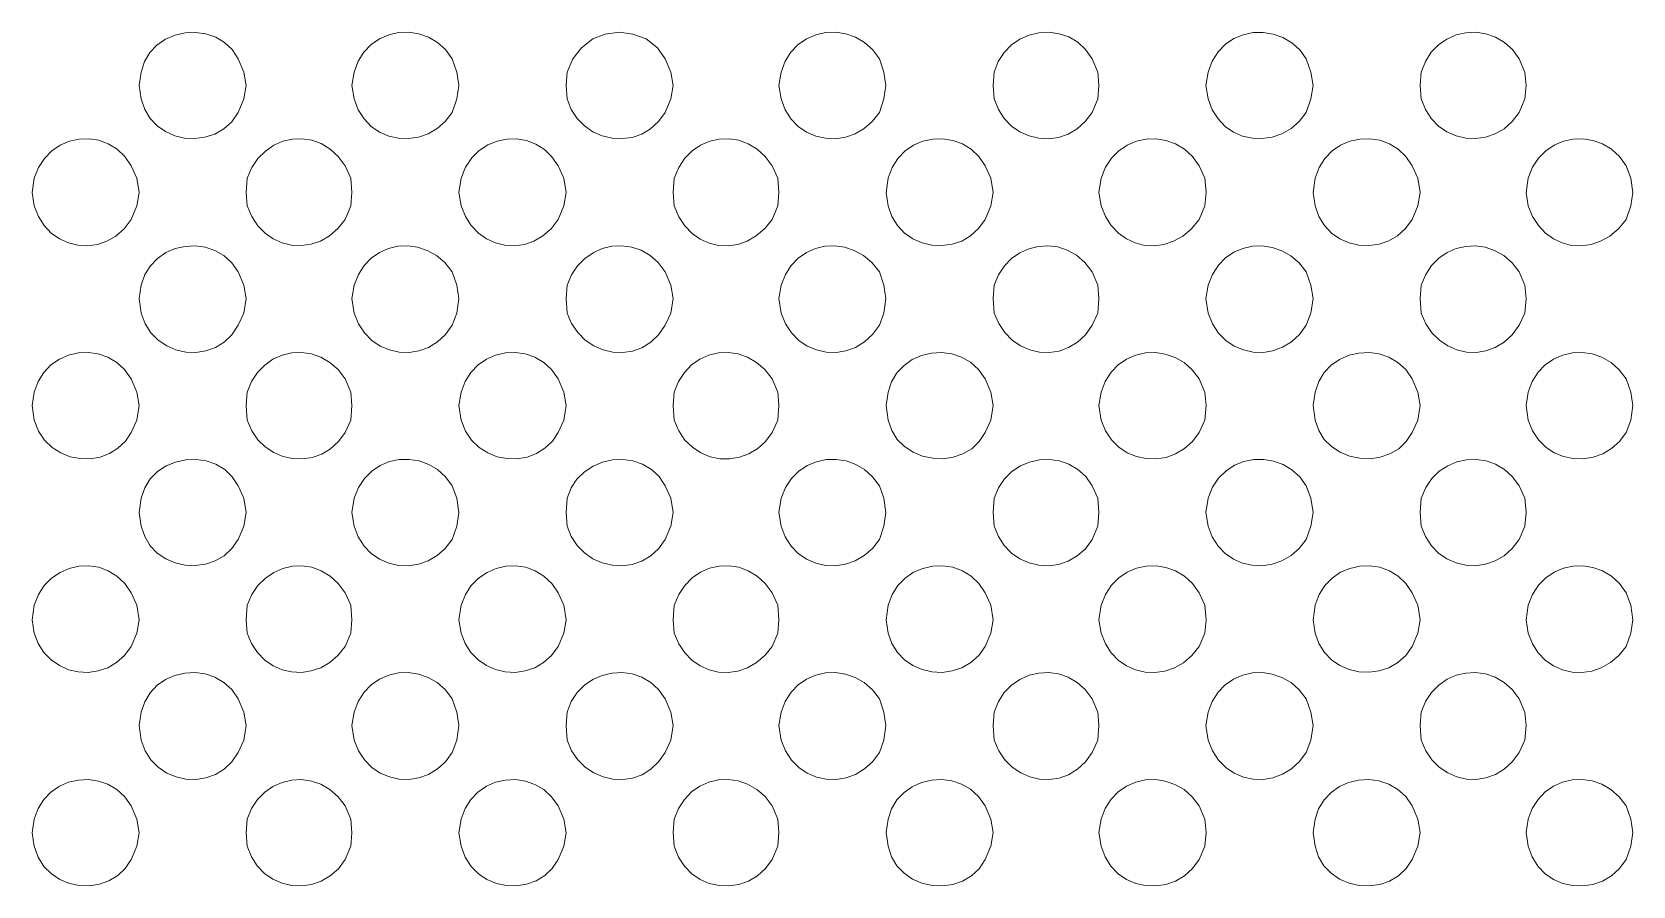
# Model space of a CAD drawing. Extents: x 0 to 242, y -13 to 199.
# Drawn here: x 105.99 to 143.84, y 53.58 to 73.77 of the extents above; entities that cross this region are included whole.
import ezdxf

# ---------------------------------------------------------------- set-up
doc = ezdxf.new("R2010")
doc.units = 0
doc.layers.add('GEOMETRY', color=7, linetype='Continuous')

msp = doc.modelspace()

# ---------------------------------------------------------------- linework, layer by layer
at = {"layer": 'GEOMETRY', "lineweight": 13}
for points in [[(111.047, 72.506), (110.995, 72.822), (110.863, 73.138), (110.721, 73.357), (110.541, 73.528), (110.33, 73.651), (110.099, 73.729), (109.855, 73.762), (109.609, 73.751), (109.369, 73.697), (109.143, 73.602), (108.942, 73.465), (108.773, 73.289), (108.646, 73.074), (108.569, 72.822), (108.517, 72.506), (108.569, 72.189), (108.651, 71.941), (108.779, 71.729), (108.945, 71.553), (109.142, 71.417), (109.362, 71.32), (109.596, 71.265), (109.837, 71.252), (110.077, 71.283), (110.307, 71.359), (110.521, 71.482), (110.709, 71.652), (110.863, 71.872), (110.995, 72.189), (111.047, 72.506)], [(116.083, 72.506), (116.031, 72.822), (115.925, 73.138), (115.766, 73.355), (115.576, 73.525), (115.362, 73.65), (115.133, 73.73), (114.895, 73.765), (114.656, 73.757), (114.422, 73.706), (114.202, 73.612), (114.003, 73.476), (113.832, 73.298), (113.697, 73.08), (113.605, 72.822), (113.553, 72.506), (113.605, 72.189), (113.702, 71.932), (113.839, 71.716), (114.009, 71.539), (114.206, 71.404), (114.423, 71.31), (114.652, 71.259), (114.888, 71.251), (115.123, 71.286), (115.352, 71.365), (115.566, 71.489), (115.759, 71.657), (115.925, 71.872), (116.031, 72.189), (116.083, 72.506)], [(121.145, 72.506), (121.091, 72.822), (120.959, 73.138), (120.776, 73.402), (120.511, 73.612), (120.196, 73.719), (119.878, 73.772), (119.537, 73.719), (119.247, 73.612), (118.983, 73.402), (118.772, 73.138), (118.639, 72.822), (118.614, 72.506), (118.639, 72.189), (118.736, 71.939), (118.875, 71.726), (119.048, 71.551), (119.248, 71.414), (119.469, 71.318), (119.702, 71.263), (119.94, 71.251), (120.177, 71.282), (120.404, 71.359), (120.615, 71.482), (120.803, 71.653), (120.959, 71.872), (121.091, 72.189), (121.145, 72.506)], [(126.179, 72.506), (126.125, 72.822), (126.022, 73.138), (125.862, 73.355), (125.672, 73.525), (125.458, 73.65), (125.229, 73.73), (124.991, 73.766), (124.752, 73.757), (124.519, 73.706), (124.299, 73.612), (124.1, 73.476), (123.929, 73.299), (123.794, 73.08), (123.701, 72.822), (123.649, 72.506), (123.701, 72.189), (123.798, 71.932), (123.935, 71.715), (124.105, 71.539), (124.302, 71.404), (124.519, 71.31), (124.748, 71.259), (124.984, 71.25), (125.22, 71.285), (125.448, 71.364), (125.663, 71.488), (125.856, 71.657), (126.022, 71.872), (126.125, 72.189), (126.179, 72.506)], [(131.214, 72.506), (131.189, 72.822), (131.057, 73.138), (130.9, 73.359), (130.712, 73.531), (130.5, 73.655), (130.272, 73.733), (130.035, 73.765), (129.796, 73.754), (129.563, 73.699), (129.343, 73.603), (129.143, 73.466), (128.97, 73.289), (128.832, 73.074), (128.737, 72.822), (128.71, 72.506), (128.737, 72.189), (128.837, 71.938), (128.977, 71.724), (129.148, 71.548), (129.346, 71.412), (129.563, 71.316), (129.792, 71.261), (130.027, 71.249), (130.261, 71.282), (130.488, 71.359), (130.7, 71.482), (130.892, 71.653), (131.057, 71.872), (131.189, 72.189), (131.214, 72.506)], [(136.276, 72.506), (136.222, 72.822), (136.118, 73.138), (135.962, 73.35), (135.774, 73.518), (135.563, 73.643), (135.335, 73.724), (135.098, 73.762), (134.859, 73.757), (134.625, 73.708), (134.405, 73.617), (134.204, 73.482), (134.031, 73.305), (133.893, 73.085), (133.797, 72.822), (133.745, 72.506), (133.797, 72.189), (133.894, 71.933), (134.03, 71.716), (134.2, 71.54), (134.396, 71.405), (134.612, 71.312), (134.842, 71.261), (135.077, 71.252), (135.313, 71.287), (135.542, 71.366), (135.756, 71.49), (135.951, 71.658), (136.118, 71.872), (136.222, 72.189), (136.276, 72.506)], [(141.312, 72.506), (141.285, 72.822), (141.153, 73.138), (140.991, 73.357), (140.8, 73.528), (140.588, 73.653), (140.361, 73.731), (140.127, 73.766), (139.892, 73.756), (139.662, 73.703), (139.444, 73.607), (139.246, 73.471), (139.073, 73.294), (138.934, 73.077), (138.833, 72.822), (138.806, 72.506), (138.833, 72.189), (138.936, 71.937), (139.076, 71.722), (139.247, 71.546), (139.444, 71.41), (139.659, 71.315), (139.886, 71.262), (140.12, 71.251), (140.353, 71.284), (140.579, 71.362), (140.792, 71.485), (140.985, 71.655), (141.153, 71.872), (141.285, 72.189), (141.312, 72.506)], [(108.517, 69.975), (108.464, 70.318), (108.332, 70.607), (108.18, 70.83), (107.998, 71.004), (107.791, 71.131), (107.568, 71.213), (107.335, 71.249), (107.101, 71.241), (106.87, 71.189), (106.652, 71.095), (106.452, 70.961), (106.279, 70.785), (106.139, 70.571), (106.038, 70.318), (105.987, 69.975), (106.038, 69.659), (106.138, 69.409), (106.275, 69.196), (106.443, 69.02), (106.636, 68.883), (106.847, 68.786), (107.071, 68.731), (107.302, 68.718), (107.532, 68.749), (107.757, 68.826), (107.969, 68.949), (108.163, 69.121), (108.332, 69.342), (108.464, 69.659), (108.517, 69.975)], [(113.552, 69.975), (113.526, 70.318), (113.394, 70.607), (113.228, 70.83), (113.037, 71.005), (112.827, 71.133), (112.604, 71.214), (112.374, 71.249), (112.143, 71.241), (111.917, 71.189), (111.703, 71.094), (111.505, 70.959), (111.33, 70.784), (111.185, 70.57), (111.074, 70.318), (111.047, 69.975), (111.074, 69.659), (111.183, 69.407), (111.326, 69.193), (111.497, 69.018), (111.691, 68.882), (111.903, 68.786), (112.126, 68.732), (112.355, 68.721), (112.585, 68.754), (112.809, 68.831), (113.022, 68.954), (113.219, 69.124), (113.394, 69.342), (113.526, 69.659), (113.552, 69.975)], [(118.614, 69.975), (118.562, 70.318), (118.428, 70.607), (118.282, 70.824), (118.105, 70.996), (117.902, 71.124), (117.682, 71.207), (117.45, 71.247), (117.216, 71.242), (116.985, 71.195), (116.764, 71.104), (116.562, 70.971), (116.385, 70.795), (116.24, 70.578), (116.135, 70.318), (116.083, 69.975), (116.135, 69.659), (116.235, 69.409), (116.372, 69.195), (116.541, 69.019), (116.733, 68.882), (116.945, 68.785), (117.169, 68.73), (117.399, 68.718), (117.629, 68.749), (117.853, 68.826), (118.065, 68.95), (118.259, 69.121), (118.428, 69.342), (118.562, 69.659), (118.614, 69.975)], [(123.649, 69.975), (123.622, 70.318), (123.491, 70.607), (123.326, 70.829), (123.135, 71.004), (122.924, 71.131), (122.701, 71.212), (122.47, 71.249), (122.238, 71.241), (122.011, 71.19), (121.796, 71.096), (121.598, 70.962), (121.423, 70.786), (121.279, 70.571), (121.17, 70.318), (121.145, 69.975), (121.17, 69.659), (121.281, 69.404), (121.425, 69.188), (121.596, 69.012), (121.789, 68.875), (121.998, 68.78), (122.22, 68.728), (122.447, 68.718), (122.675, 68.751), (122.899, 68.83), (123.113, 68.954), (123.312, 69.124), (123.491, 69.342), (123.622, 69.659), (123.649, 69.975)], [(128.711, 69.976), (128.659, 70.318), (128.526, 70.607), (128.377, 70.829), (128.195, 71.003), (127.988, 71.13), (127.762, 71.211), (127.526, 71.247), (127.287, 71.239), (127.054, 71.188), (126.833, 71.094), (126.633, 70.96), (126.461, 70.785), (126.325, 70.57), (126.233, 70.318), (126.18, 69.976), (126.233, 69.659), (126.321, 69.409), (126.452, 69.195), (126.62, 69.02), (126.817, 68.884), (127.035, 68.788), (127.266, 68.734), (127.504, 68.722), (127.741, 68.754), (127.969, 68.831), (128.18, 68.954), (128.369, 69.124), (128.526, 69.342), (128.659, 69.659), (128.711, 69.976)], [(133.746, 69.976), (133.719, 70.318), (133.588, 70.607), (133.425, 70.828), (133.235, 71.001), (133.024, 71.129), (132.799, 71.211), (132.565, 71.248), (132.331, 71.242), (132.101, 71.192), (131.884, 71.099), (131.685, 70.965), (131.512, 70.789), (131.37, 70.573), (131.267, 70.318), (131.214, 69.976), (131.267, 69.659), (131.37, 69.408), (131.507, 69.194), (131.674, 69.018), (131.864, 68.881), (132.072, 68.784), (132.293, 68.728), (132.522, 68.716), (132.752, 68.747), (132.98, 68.824), (133.198, 68.948), (133.403, 69.12), (133.588, 69.342), (133.719, 69.659), (133.746, 69.976)], [(138.806, 69.975), (138.753, 70.318), (138.622, 70.607), (138.474, 70.829), (138.292, 71.003), (138.084, 71.131), (137.858, 71.212), (137.622, 71.248), (137.384, 71.24), (137.15, 71.189), (136.929, 71.095), (136.729, 70.96), (136.557, 70.785), (136.421, 70.571), (136.328, 70.318), (136.276, 69.975), (136.328, 69.659), (136.417, 69.409), (136.548, 69.196), (136.716, 69.02), (136.913, 68.884), (137.131, 68.789), (137.362, 68.735), (137.6, 68.723), (137.837, 68.755), (138.065, 68.832), (138.277, 68.954), (138.465, 69.124), (138.622, 69.342), (138.753, 69.659), (138.806, 69.975)], [(143.841, 69.975), (143.788, 70.318), (143.683, 70.607), (143.521, 70.828), (143.331, 71.002), (143.12, 71.129), (142.895, 71.211), (142.662, 71.248), (142.427, 71.242), (142.198, 71.191), (141.981, 71.099), (141.783, 70.964), (141.609, 70.789), (141.467, 70.573), (141.363, 70.318), (141.312, 69.975), (141.363, 69.659), (141.467, 69.409), (141.604, 69.195), (141.77, 69.018), (141.961, 68.881), (142.169, 68.784), (142.39, 68.728), (142.619, 68.716), (142.849, 68.747), (143.076, 68.824), (143.295, 68.948), (143.499, 69.12), (143.683, 69.342), (143.788, 69.659), (143.841, 69.975)], [(111.047, 67.471), (110.995, 67.787), (110.863, 68.104), (110.709, 68.318), (110.521, 68.485), (110.31, 68.606), (110.081, 68.682), (109.844, 68.714), (109.605, 68.703), (109.372, 68.65), (109.153, 68.556), (108.955, 68.421), (108.787, 68.248), (108.656, 68.036), (108.569, 67.787), (108.517, 67.471), (108.569, 67.128), (108.663, 66.875), (108.799, 66.661), (108.971, 66.485), (109.171, 66.351), (109.391, 66.257), (109.624, 66.206), (109.862, 66.197), (110.097, 66.233), (110.323, 66.314), (110.531, 66.442), (110.714, 66.616), (110.863, 66.838), (110.995, 67.128), (111.047, 67.471)], [(116.083, 67.471), (116.031, 67.787), (115.925, 68.104), (115.749, 68.319), (115.55, 68.487), (115.333, 68.609), (115.105, 68.686), (114.872, 68.718), (114.64, 68.707), (114.414, 68.654), (114.202, 68.56), (114.009, 68.425), (113.841, 68.251), (113.704, 68.038), (113.605, 67.787), (113.553, 67.471), (113.605, 67.128), (113.708, 66.873), (113.849, 66.657), (114.022, 66.482), (114.221, 66.347), (114.438, 66.255), (114.667, 66.204), (114.902, 66.198), (115.135, 66.235), (115.361, 66.316), (115.572, 66.444), (115.762, 66.617), (115.925, 66.838), (116.031, 67.128), (116.083, 67.471)], [(121.145, 67.471), (121.091, 67.787), (120.959, 68.104), (120.795, 68.321), (120.604, 68.49), (120.393, 68.611), (120.167, 68.687), (119.933, 68.718), (119.699, 68.706), (119.47, 68.651), (119.253, 68.555), (119.055, 68.42), (118.882, 68.246), (118.742, 68.034), (118.639, 67.787), (118.614, 67.471), (118.639, 67.128), (118.746, 66.878), (118.892, 66.665), (119.068, 66.49), (119.269, 66.354), (119.488, 66.258), (119.719, 66.205), (119.953, 66.195), (120.186, 66.229), (120.409, 66.309), (120.617, 66.436), (120.803, 66.612), (120.959, 66.838), (121.091, 67.128), (121.145, 67.471)], [(126.179, 67.471), (126.125, 67.787), (126.022, 68.104), (125.846, 68.319), (125.647, 68.487), (125.43, 68.609), (125.202, 68.686), (124.968, 68.718), (124.736, 68.707), (124.51, 68.654), (124.298, 68.56), (124.105, 68.425), (123.937, 68.251), (123.8, 68.038), (123.701, 67.787), (123.649, 67.471), (123.701, 67.128), (123.804, 66.873), (123.946, 66.657), (124.119, 66.482), (124.318, 66.348), (124.535, 66.255), (124.765, 66.205), (125, 66.198), (125.233, 66.235), (125.459, 66.317), (125.67, 66.444), (125.86, 66.617), (126.022, 66.838), (126.125, 67.128), (126.179, 67.471)], [(131.214, 67.471), (131.189, 67.787), (131.057, 68.104), (130.881, 68.324), (130.682, 68.494), (130.466, 68.615), (130.24, 68.69), (130.008, 68.719), (129.777, 68.704), (129.553, 68.648), (129.341, 68.551), (129.148, 68.414), (128.979, 68.241), (128.84, 68.031), (128.737, 67.787), (128.71, 67.471), (128.737, 67.127), (128.845, 66.877), (128.989, 66.664), (129.164, 66.489), (129.363, 66.354), (129.58, 66.259), (129.808, 66.205), (130.04, 66.196), (130.272, 66.23), (130.495, 66.31), (130.705, 66.437), (130.894, 66.613), (131.057, 66.838), (131.189, 67.127), (131.214, 67.471)], [(136.276, 67.471), (136.222, 67.787), (136.118, 68.104), (135.946, 68.314), (135.749, 68.48), (135.535, 68.602), (135.308, 68.68), (135.075, 68.715), (134.843, 68.707), (134.617, 68.657), (134.403, 68.565), (134.208, 68.432), (134.038, 68.257), (133.899, 68.042), (133.797, 67.787), (133.745, 67.471), (133.797, 67.127), (133.9, 66.871), (134.042, 66.656), (134.215, 66.481), (134.414, 66.347), (134.631, 66.255), (134.86, 66.205), (135.094, 66.199), (135.327, 66.237), (135.553, 66.319), (135.764, 66.446), (135.955, 66.619), (136.118, 66.838), (136.222, 67.127), (136.276, 67.471)], [(141.312, 67.471), (141.285, 67.787), (141.153, 68.104), (140.981, 68.318), (140.785, 68.485), (140.571, 68.607), (140.346, 68.683), (140.115, 68.716), (139.885, 68.705), (139.66, 68.652), (139.448, 68.558), (139.253, 68.424), (139.081, 68.25), (138.94, 68.037), (138.833, 67.787), (138.806, 67.471), (138.833, 67.127), (138.944, 66.875), (139.089, 66.662), (139.264, 66.487), (139.461, 66.352), (139.676, 66.258), (139.902, 66.205), (140.132, 66.197), (140.362, 66.232), (140.585, 66.313), (140.796, 66.44), (140.987, 66.615), (141.153, 66.838), (141.285, 67.127), (141.312, 67.471)], [(108.517, 64.94), (108.464, 65.256), (108.332, 65.573), (108.177, 65.79), (107.991, 65.959), (107.781, 66.083), (107.555, 66.161), (107.32, 66.194), (107.083, 66.184), (106.852, 66.131), (106.634, 66.036), (106.436, 65.9), (106.266, 65.724), (106.131, 65.509), (106.038, 65.256), (105.987, 64.94), (106.038, 64.597), (106.139, 64.338), (106.282, 64.123), (106.46, 63.95), (106.665, 63.819), (106.889, 63.731), (107.124, 63.686), (107.363, 63.683), (107.597, 63.723), (107.818, 63.805), (108.02, 63.93), (108.194, 64.097), (108.332, 64.307), (108.464, 64.597), (108.517, 64.94)], [(113.552, 64.94), (113.526, 65.256), (113.394, 65.573), (113.226, 65.791), (113.032, 65.961), (112.819, 66.084), (112.592, 66.162), (112.36, 66.195), (112.127, 66.184), (111.9, 66.13), (111.685, 66.035), (111.489, 65.899), (111.317, 65.723), (111.177, 65.508), (111.074, 65.256), (111.047, 64.94), (111.074, 64.597), (111.182, 64.346), (111.327, 64.134), (111.503, 63.961), (111.702, 63.828), (111.919, 63.737), (112.148, 63.687), (112.381, 63.679), (112.612, 63.715), (112.836, 63.795), (113.045, 63.92), (113.233, 64.09), (113.394, 64.307), (113.526, 64.597), (113.552, 64.94)], [(118.614, 64.94), (118.562, 65.256), (118.428, 65.573), (118.273, 65.79), (118.086, 65.96), (117.877, 66.083), (117.651, 66.161), (117.416, 66.194), (117.179, 66.184), (116.948, 66.13), (116.73, 66.035), (116.533, 65.9), (116.363, 65.724), (116.228, 65.509), (116.135, 65.256), (116.083, 64.94), (116.135, 64.597), (116.237, 64.338), (116.38, 64.122), (116.559, 63.949), (116.763, 63.819), (116.987, 63.731), (117.222, 63.686), (117.46, 63.683), (117.693, 63.723), (117.915, 63.806), (118.116, 63.93), (118.29, 64.097), (118.428, 64.307), (118.562, 64.597), (118.614, 64.94)], [(123.649, 64.94), (123.622, 65.256), (123.491, 65.573), (123.318, 65.791), (123.121, 65.962), (122.906, 66.086), (122.68, 66.164), (122.447, 66.197), (122.215, 66.186), (121.99, 66.133), (121.777, 66.037), (121.582, 65.901), (121.412, 65.724), (121.273, 65.509), (121.17, 65.256), (121.145, 64.94), (121.17, 64.597), (121.279, 64.341), (121.426, 64.126), (121.602, 63.953), (121.802, 63.821), (122.02, 63.731), (122.249, 63.684), (122.482, 63.679), (122.714, 63.717), (122.937, 63.799), (123.145, 63.924), (123.332, 64.093), (123.491, 64.307), (123.622, 64.597), (123.649, 64.94)], [(128.711, 64.941), (128.659, 65.256), (128.526, 65.573), (128.369, 65.794), (128.18, 65.965), (127.966, 66.088), (127.735, 66.164), (127.495, 66.194), (127.254, 66.18), (127.02, 66.124), (126.801, 66.027), (126.605, 65.89), (126.439, 65.715), (126.313, 65.503), (126.233, 65.256), (126.18, 64.941), (126.233, 64.597), (126.315, 64.35), (126.446, 64.14), (126.617, 63.969), (126.819, 63.836), (127.044, 63.744), (127.283, 63.693), (127.528, 63.684), (127.769, 63.718), (127.998, 63.796), (128.206, 63.92), (128.385, 64.089), (128.526, 64.307), (128.659, 64.597), (128.711, 64.941)], [(133.746, 64.94), (133.719, 65.256), (133.588, 65.573), (133.421, 65.788), (133.227, 65.957), (133.013, 66.08), (132.784, 66.159), (132.549, 66.194), (132.314, 66.186), (132.084, 66.135), (131.868, 66.041), (131.671, 65.906), (131.501, 65.729), (131.364, 65.512), (131.267, 65.256), (131.214, 64.94), (131.267, 64.597), (131.368, 64.343), (131.508, 64.13), (131.682, 63.957), (131.881, 63.824), (132.1, 63.734), (132.331, 63.685), (132.567, 63.679), (132.802, 63.716), (133.028, 63.797), (133.239, 63.922), (133.428, 64.092), (133.588, 64.307), (133.719, 64.597), (133.746, 64.94)], [(138.806, 64.94), (138.753, 65.256), (138.622, 65.573), (138.47, 65.791), (138.283, 65.961), (138.071, 66.084), (137.842, 66.161), (137.602, 66.194), (137.361, 66.183), (137.127, 66.129), (136.906, 66.033), (136.708, 65.897), (136.541, 65.721), (136.411, 65.507), (136.328, 65.256), (136.276, 64.94), (136.328, 64.597), (136.41, 64.35), (136.541, 64.141), (136.713, 63.969), (136.915, 63.837), (137.141, 63.744), (137.38, 63.693), (137.625, 63.684), (137.866, 63.718), (138.095, 63.796), (138.303, 63.92), (138.482, 64.09), (138.622, 64.307), (138.753, 64.597), (138.806, 64.94)], [(143.841, 64.94), (143.788, 65.256), (143.683, 65.573), (143.516, 65.788), (143.322, 65.957), (143.108, 66.081), (142.88, 66.16), (142.645, 66.195), (142.41, 66.186), (142.181, 66.135), (141.965, 66.041), (141.769, 65.906), (141.599, 65.729), (141.461, 65.512), (141.363, 65.256), (141.312, 64.94), (141.363, 64.597), (141.464, 64.343), (141.605, 64.129), (141.779, 63.956), (141.978, 63.824), (142.197, 63.734), (142.428, 63.685), (142.665, 63.679), (142.899, 63.717), (143.126, 63.797), (143.336, 63.922), (143.525, 64.092), (143.683, 64.307), (143.788, 64.597), (143.841, 64.94)], [(111.047, 62.409), (110.995, 62.752), (110.863, 63.041), (110.722, 63.259), (110.543, 63.429), (110.334, 63.552), (110.105, 63.631), (109.865, 63.665), (109.621, 63.656), (109.382, 63.605), (109.158, 63.512), (108.955, 63.38), (108.784, 63.209), (108.653, 62.999), (108.569, 62.752), (108.517, 62.409), (108.569, 62.093), (108.652, 61.842), (108.782, 61.628), (108.95, 61.452), (109.149, 61.317), (109.37, 61.221), (109.605, 61.168), (109.847, 61.157), (110.086, 61.189), (110.316, 61.267), (110.527, 61.389), (110.713, 61.559), (110.863, 61.776), (110.995, 62.093), (111.047, 62.409)], [(116.083, 62.409), (116.031, 62.752), (115.925, 63.041), (115.765, 63.256), (115.577, 63.426), (115.366, 63.551), (115.14, 63.632), (114.905, 63.669), (114.669, 63.663), (114.438, 63.615), (114.22, 63.524), (114.02, 63.392), (113.846, 63.219), (113.706, 63.006), (113.605, 62.752), (113.553, 62.409), (113.605, 62.093), (113.701, 61.837), (113.838, 61.62), (114.009, 61.443), (114.206, 61.308), (114.422, 61.214), (114.652, 61.163), (114.888, 61.154), (115.124, 61.189), (115.352, 61.268), (115.566, 61.392), (115.759, 61.561), (115.925, 61.776), (116.031, 62.093), (116.083, 62.409)], [(121.145, 62.409), (121.091, 62.752), (120.959, 63.041), (120.814, 63.261), (120.633, 63.432), (120.425, 63.556), (120.197, 63.633), (119.958, 63.665), (119.716, 63.654), (119.478, 63.601), (119.253, 63.508), (119.049, 63.374), (118.873, 63.203), (118.734, 62.995), (118.639, 62.752), (118.614, 62.409), (118.639, 62.093), (118.735, 61.844), (118.874, 61.63), (119.047, 61.455), (119.248, 61.318), (119.468, 61.222), (119.702, 61.167), (119.941, 61.155), (120.178, 61.186), (120.405, 61.263), (120.616, 61.386), (120.803, 61.557), (120.959, 61.776), (121.091, 62.093), (121.145, 62.409)], [(126.179, 62.409), (126.125, 62.751), (126.022, 63.041), (125.863, 63.256), (125.674, 63.425), (125.463, 63.55), (125.237, 63.631), (125.002, 63.668), (124.766, 63.662), (124.534, 63.614), (124.316, 63.523), (124.116, 63.391), (123.942, 63.218), (123.802, 63.005), (123.701, 62.751), (123.649, 62.409), (123.701, 62.093), (123.798, 61.837), (123.935, 61.62), (124.105, 61.443), (124.302, 61.308), (124.519, 61.214), (124.749, 61.163), (124.985, 61.154), (125.221, 61.189), (125.449, 61.268), (125.663, 61.392), (125.857, 61.561), (126.022, 61.776), (126.125, 62.093), (126.179, 62.409)], [(131.214, 62.409), (131.189, 62.751), (131.057, 63.041), (130.901, 63.26), (130.716, 63.431), (130.506, 63.555), (130.281, 63.633), (130.046, 63.667), (129.808, 63.657), (129.576, 63.605), (129.356, 63.512), (129.155, 63.379), (128.98, 63.207), (128.838, 62.998), (128.737, 62.751), (128.71, 62.409), (128.737, 62.093), (128.837, 61.843), (128.976, 61.629), (129.148, 61.453), (129.346, 61.316), (129.563, 61.22), (129.792, 61.166), (130.028, 61.154), (130.262, 61.186), (130.489, 61.263), (130.701, 61.387), (130.893, 61.557), (131.057, 61.776), (131.189, 62.093), (131.214, 62.409)], [(136.276, 62.409), (136.222, 62.751), (136.118, 63.041), (135.963, 63.252), (135.777, 63.419), (135.569, 63.544), (135.344, 63.626), (135.11, 63.665), (134.873, 63.662), (134.641, 63.616), (134.421, 63.528), (134.22, 63.398), (134.044, 63.225), (133.901, 63.009), (133.797, 62.751), (133.745, 62.409), (133.797, 62.093), (133.894, 61.837), (134.03, 61.62), (134.2, 61.444), (134.396, 61.309), (134.612, 61.215), (134.841, 61.164), (135.077, 61.155), (135.312, 61.19), (135.541, 61.269), (135.756, 61.393), (135.95, 61.562), (136.118, 61.776), (136.222, 62.093), (136.276, 62.409)], [(141.312, 62.409), (141.285, 62.751), (141.153, 63.041), (140.992, 63.258), (140.803, 63.428), (140.594, 63.552), (140.371, 63.632), (140.139, 63.668), (139.907, 63.661), (139.679, 63.611), (139.462, 63.519), (139.262, 63.387), (139.087, 63.214), (138.942, 63.002), (138.833, 62.751), (138.806, 62.409), (138.833, 62.093), (138.935, 61.841), (139.076, 61.626), (139.247, 61.451), (139.444, 61.315), (139.659, 61.219), (139.886, 61.166), (140.12, 61.155), (140.353, 61.188), (140.579, 61.266), (140.792, 61.389), (140.986, 61.559), (141.153, 61.776), (141.285, 62.093), (141.312, 62.409)], [(108.517, 59.878), (108.464, 60.221), (108.332, 60.511), (108.18, 60.735), (107.996, 60.909), (107.79, 61.036), (107.566, 61.117), (107.333, 61.152), (107.098, 61.144), (106.868, 61.091), (106.649, 60.997), (106.45, 60.862), (106.277, 60.687), (106.137, 60.473), (106.038, 60.221), (105.987, 59.878), (106.038, 59.562), (106.133, 59.312), (106.268, 59.1), (106.438, 58.925), (106.635, 58.791), (106.852, 58.696), (107.081, 58.643), (107.317, 58.633), (107.551, 58.665), (107.777, 58.742), (107.987, 58.863), (108.174, 59.031), (108.332, 59.246), (108.464, 59.562), (108.517, 59.878)], [(113.552, 59.877), (113.526, 60.221), (113.394, 60.511), (113.228, 60.735), (113.037, 60.909), (112.827, 61.036), (112.604, 61.117), (112.374, 61.152), (112.143, 61.144), (111.917, 61.091), (111.702, 60.997), (111.504, 60.862), (111.33, 60.687), (111.185, 60.473), (111.074, 60.221), (111.047, 59.877), (111.074, 59.562), (111.18, 59.312), (111.322, 59.099), (111.493, 58.924), (111.689, 58.79), (111.902, 58.695), (112.126, 58.643), (112.357, 58.632), (112.588, 58.665), (112.813, 58.742), (113.027, 58.864), (113.222, 59.031), (113.394, 59.246), (113.526, 59.562), (113.552, 59.877)], [(118.614, 59.877), (118.562, 60.221), (118.428, 60.511), (118.275, 60.734), (118.092, 60.909), (117.885, 61.036), (117.662, 61.117), (117.429, 61.152), (117.194, 61.144), (116.964, 61.092), (116.746, 60.997), (116.547, 60.862), (116.374, 60.687), (116.234, 60.473), (116.135, 60.221), (116.083, 59.877), (116.135, 59.562), (116.229, 59.312), (116.365, 59.1), (116.535, 58.926), (116.731, 58.791), (116.948, 58.697), (117.178, 58.644), (117.413, 58.633), (117.647, 58.665), (117.873, 58.742), (118.083, 58.863), (118.27, 59.031), (118.428, 59.246), (118.562, 59.562), (118.614, 59.877)], [(123.649, 59.878), (123.623, 60.221), (123.491, 60.512), (123.326, 60.734), (123.134, 60.909), (122.924, 61.036), (122.7, 61.117), (122.469, 61.153), (122.237, 61.145), (122.01, 61.094), (121.795, 61), (121.597, 60.865), (121.423, 60.69), (121.278, 60.475), (121.17, 60.221), (121.145, 59.878), (121.17, 59.562), (121.278, 59.309), (121.421, 59.094), (121.592, 58.919), (121.785, 58.784), (121.997, 58.69), (122.22, 58.638), (122.449, 58.629), (122.678, 58.662), (122.903, 58.74), (123.117, 58.863), (123.315, 59.032), (123.491, 59.247), (123.623, 59.562), (123.649, 59.878)], [(128.711, 59.878), (128.659, 60.221), (128.526, 60.512), (128.376, 60.734), (128.193, 60.908), (127.985, 61.035), (127.759, 61.116), (127.523, 61.151), (127.284, 61.143), (127.051, 61.091), (126.831, 60.998), (126.631, 60.863), (126.46, 60.688), (126.324, 60.473), (126.233, 60.221), (126.18, 59.878), (126.233, 59.562), (126.319, 59.313), (126.449, 59.1), (126.617, 58.926), (126.815, 58.792), (127.034, 58.697), (127.267, 58.644), (127.506, 58.633), (127.744, 58.665), (127.973, 58.741), (128.184, 58.863), (128.371, 59.031), (128.526, 59.246), (128.659, 59.562), (128.711, 59.878)], [(133.746, 59.878), (133.719, 60.221), (133.588, 60.512), (133.425, 60.732), (133.235, 60.905), (133.024, 61.033), (132.798, 61.114), (132.564, 61.151), (132.329, 61.144), (132.1, 61.094), (131.883, 61.002), (131.684, 60.867), (131.511, 60.692), (131.37, 60.476), (131.267, 60.221), (131.214, 59.878), (131.267, 59.562), (131.366, 59.311), (131.503, 59.097), (131.672, 58.922), (131.865, 58.787), (132.078, 58.692), (132.304, 58.639), (132.536, 58.629), (132.769, 58.662), (132.997, 58.739), (133.214, 58.861), (133.413, 59.03), (133.588, 59.245), (133.719, 59.562), (133.746, 59.878)], [(138.806, 59.878), (138.753, 60.221), (138.622, 60.511), (138.473, 60.734), (138.29, 60.908), (138.082, 61.035), (137.856, 61.116), (137.62, 61.152), (137.382, 61.143), (137.148, 61.092), (136.928, 60.998), (136.728, 60.863), (136.557, 60.688), (136.421, 60.474), (136.328, 60.221), (136.276, 59.878), (136.328, 59.562), (136.414, 59.313), (136.545, 59.101), (136.713, 58.927), (136.911, 58.792), (137.13, 58.698), (137.363, 58.645), (137.602, 58.634), (137.84, 58.666), (138.069, 58.742), (138.28, 58.863), (138.468, 59.031), (138.622, 59.245), (138.753, 59.562), (138.806, 59.878)], [(143.841, 59.878), (143.788, 60.221), (143.683, 60.511), (143.521, 60.732), (143.331, 60.905), (143.12, 61.033), (142.895, 61.114), (142.661, 61.151), (142.427, 61.144), (142.198, 61.094), (141.98, 61.001), (141.782, 60.867), (141.608, 60.691), (141.467, 60.476), (141.363, 60.221), (141.312, 59.878), (141.363, 59.562), (141.463, 59.311), (141.6, 59.097), (141.769, 58.923), (141.962, 58.788), (142.175, 58.693), (142.4, 58.64), (142.632, 58.63), (142.866, 58.663), (143.093, 58.74), (143.31, 58.862), (143.508, 59.031), (143.683, 59.246), (143.788, 59.562), (143.841, 59.878)], [(111.047, 57.373), (110.995, 57.69), (110.863, 58.006), (110.71, 58.226), (110.522, 58.396), (110.31, 58.519), (110.079, 58.595), (109.839, 58.627), (109.598, 58.614), (109.363, 58.559), (109.143, 58.463), (108.946, 58.327), (108.779, 58.152), (108.651, 57.939), (108.569, 57.69), (108.517, 57.373), (108.569, 57.03), (108.663, 56.777), (108.799, 56.563), (108.972, 56.388), (109.172, 56.253), (109.393, 56.16), (109.627, 56.11), (109.865, 56.102), (110.101, 56.138), (110.327, 56.219), (110.534, 56.346), (110.715, 56.52), (110.863, 56.741), (110.995, 57.03), (111.047, 57.373)], [(116.083, 57.373), (116.031, 57.69), (115.925, 58.006), (115.76, 58.221), (115.567, 58.39), (115.353, 58.514), (115.124, 58.593), (114.889, 58.628), (114.653, 58.619), (114.423, 58.568), (114.206, 58.475), (114.009, 58.34), (113.838, 58.163), (113.701, 57.947), (113.605, 57.69), (113.553, 57.373), (113.605, 57.03), (113.707, 56.776), (113.848, 56.561), (114.022, 56.386), (114.221, 56.251), (114.438, 56.159), (114.668, 56.109), (114.903, 56.102), (115.137, 56.139), (115.363, 56.221), (115.574, 56.348), (115.763, 56.521), (115.925, 56.741), (116.031, 57.03), (116.083, 57.373)], [(121.145, 57.373), (121.091, 57.69), (120.959, 58.006), (120.803, 58.226), (120.616, 58.396), (120.405, 58.519), (120.178, 58.596), (119.941, 58.628), (119.702, 58.616), (119.469, 58.561), (119.248, 58.464), (119.048, 58.328), (118.875, 58.153), (118.736, 57.94), (118.639, 57.69), (118.614, 57.373), (118.639, 57.03), (118.746, 56.781), (118.89, 56.568), (119.067, 56.393), (119.268, 56.257), (119.488, 56.162), (119.719, 56.109), (119.954, 56.099), (120.187, 56.133), (120.411, 56.213), (120.619, 56.34), (120.804, 56.516), (120.959, 56.741), (121.091, 57.03), (121.145, 57.373)], [(126.179, 57.373), (126.125, 57.69), (126.022, 58.006), (125.857, 58.221), (125.663, 58.39), (125.449, 58.514), (125.221, 58.593), (124.985, 58.628), (124.749, 58.619), (124.519, 58.568), (124.302, 58.475), (124.105, 58.34), (123.935, 58.163), (123.798, 57.947), (123.701, 57.69), (123.649, 57.373), (123.701, 57.03), (123.804, 56.776), (123.945, 56.56), (124.118, 56.385), (124.318, 56.251), (124.536, 56.158), (124.766, 56.108), (125.001, 56.102), (125.235, 56.139), (125.461, 56.22), (125.672, 56.348), (125.861, 56.521), (126.022, 56.741), (126.125, 57.03), (126.179, 57.373)], [(131.214, 57.373), (131.189, 57.69), (131.057, 58.006), (130.892, 58.225), (130.7, 58.396), (130.488, 58.52), (130.261, 58.597), (130.027, 58.629), (129.792, 58.617), (129.563, 58.563), (129.347, 58.467), (129.149, 58.331), (128.977, 58.155), (128.837, 57.941), (128.737, 57.69), (128.71, 57.373), (128.737, 57.03), (128.844, 56.78), (128.989, 56.567), (129.164, 56.392), (129.364, 56.256), (129.581, 56.161), (129.809, 56.108), (130.042, 56.099), (130.274, 56.133), (130.497, 56.213), (130.707, 56.341), (130.895, 56.516), (131.057, 56.741), (131.189, 57.03), (131.214, 57.373)], [(136.276, 57.373), (136.222, 57.69), (136.118, 58.006), (135.951, 58.22), (135.757, 58.389), (135.542, 58.512), (135.314, 58.591), (135.078, 58.626), (134.842, 58.618), (134.613, 58.567), (134.397, 58.474), (134.2, 58.339), (134.03, 58.163), (133.894, 57.947), (133.797, 57.69), (133.745, 57.373), (133.797, 57.03), (133.901, 56.775), (134.042, 56.559), (134.216, 56.384), (134.415, 56.25), (134.632, 56.158), (134.861, 56.108), (135.095, 56.102), (135.329, 56.14), (135.554, 56.222), (135.765, 56.349), (135.955, 56.522), (136.118, 56.741), (136.222, 57.03), (136.276, 57.373)], [(141.312, 57.373), (141.285, 57.69), (141.153, 58.006), (140.985, 58.224), (140.792, 58.394), (140.579, 58.517), (140.353, 58.595), (140.12, 58.628), (139.887, 58.617), (139.66, 58.564), (139.445, 58.469), (139.248, 58.333), (139.077, 58.157), (138.936, 57.943), (138.833, 57.69), (138.806, 57.373), (138.833, 57.03), (138.943, 56.779), (139.088, 56.565), (139.262, 56.391), (139.46, 56.256), (139.676, 56.162), (139.902, 56.11), (140.134, 56.101), (140.364, 56.136), (140.587, 56.217), (140.798, 56.344), (140.988, 56.518), (141.153, 56.741), (141.285, 57.03), (141.312, 57.373)], [(108.517, 54.842), (108.464, 55.159), (108.332, 55.476), (108.178, 55.693), (107.993, 55.862), (107.783, 55.986), (107.557, 56.063), (107.322, 56.097), (107.084, 56.087), (106.853, 56.034), (106.634, 55.939), (106.436, 55.803), (106.266, 55.628), (106.131, 55.412), (106.038, 55.159), (105.987, 54.842), (106.038, 54.527), (106.132, 54.265), (106.27, 54.045), (106.444, 53.868), (106.647, 53.733), (106.87, 53.641), (107.106, 53.592), (107.346, 53.586), (107.582, 53.623), (107.807, 53.704), (108.013, 53.829), (108.19, 53.997), (108.332, 54.21), (108.464, 54.527), (108.517, 54.842)], [(113.552, 54.842), (113.526, 55.159), (113.394, 55.476), (113.226, 55.693), (113.032, 55.863), (112.819, 55.986), (112.593, 56.063), (112.36, 56.096), (112.127, 56.086), (111.9, 56.032), (111.685, 55.937), (111.489, 55.801), (111.317, 55.626), (111.177, 55.411), (111.074, 55.159), (111.047, 54.842), (111.074, 54.527), (111.174, 54.273), (111.313, 54.056), (111.485, 53.879), (111.683, 53.743), (111.899, 53.647), (112.129, 53.593), (112.364, 53.583), (112.598, 53.616), (112.825, 53.695), (113.038, 53.819), (113.23, 53.991), (113.394, 54.21), (113.526, 54.527), (113.552, 54.842)], [(118.614, 54.842), (118.562, 55.159), (118.428, 55.476), (118.274, 55.693), (118.088, 55.862), (117.879, 55.985), (117.653, 56.063), (117.417, 56.096), (117.18, 56.086), (116.948, 56.033), (116.73, 55.938), (116.532, 55.802), (116.361, 55.626), (116.227, 55.412), (116.135, 55.159), (116.083, 54.842), (116.135, 54.527), (116.229, 54.265), (116.367, 54.044), (116.542, 53.867), (116.745, 53.732), (116.968, 53.64), (117.203, 53.592), (117.443, 53.586), (117.679, 53.624), (117.904, 53.705), (118.109, 53.829), (118.286, 53.998), (118.428, 54.21), (118.562, 54.527), (118.614, 54.842)], [(123.649, 54.844), (123.623, 55.16), (123.491, 55.477), (123.319, 55.695), (123.122, 55.866), (122.907, 55.989), (122.68, 56.067), (122.448, 56.1), (122.216, 56.09), (121.99, 56.036), (121.777, 55.941), (121.582, 55.805), (121.412, 55.629), (121.273, 55.413), (121.17, 55.16), (121.145, 54.844), (121.17, 54.527), (121.272, 54.267), (121.412, 54.048), (121.585, 53.87), (121.784, 53.734), (122.002, 53.641), (122.232, 53.59), (122.467, 53.582), (122.701, 53.618), (122.927, 53.699), (123.139, 53.824), (123.329, 53.995), (123.491, 54.211), (123.623, 54.527), (123.649, 54.844)], [(128.711, 54.844), (128.659, 55.159), (128.526, 55.477), (128.37, 55.697), (128.181, 55.868), (127.968, 55.991), (127.737, 56.067), (127.497, 56.097), (127.255, 56.083), (127.021, 56.027), (126.802, 55.93), (126.605, 55.793), (126.439, 55.618), (126.312, 55.406), (126.233, 55.159), (126.18, 54.844), (126.233, 54.527), (126.31, 54.274), (126.437, 54.059), (126.606, 53.883), (126.806, 53.747), (127.03, 53.651), (127.27, 53.597), (127.515, 53.586), (127.757, 53.619), (127.988, 53.697), (128.199, 53.821), (128.381, 53.991), (128.526, 54.21), (128.659, 54.527), (128.711, 54.844)], [(133.746, 54.844), (133.719, 55.159), (133.588, 55.477), (133.42, 55.692), (133.226, 55.861), (133.011, 55.984), (132.783, 56.063), (132.548, 56.098), (132.313, 56.089), (132.084, 56.038), (131.868, 55.944), (131.671, 55.809), (131.501, 55.632), (131.364, 55.416), (131.267, 55.159), (131.214, 54.844), (131.267, 54.527), (131.36, 54.268), (131.495, 54.05), (131.666, 53.873), (131.864, 53.737), (132.084, 53.643), (132.316, 53.592), (132.555, 53.584), (132.793, 53.619), (133.022, 53.699), (133.236, 53.824), (133.427, 53.994), (133.588, 54.21), (133.719, 54.527), (133.746, 54.844)], [(138.806, 54.844), (138.753, 55.159), (138.622, 55.476), (138.467, 55.696), (138.278, 55.867), (138.065, 55.99), (137.834, 56.066), (137.594, 56.096), (137.353, 56.083), (137.118, 56.027), (136.899, 55.931), (136.702, 55.794), (136.536, 55.619), (136.409, 55.407), (136.328, 55.159), (136.276, 54.844), (136.328, 54.527), (136.407, 54.274), (136.534, 54.059), (136.703, 53.883), (136.903, 53.746), (137.127, 53.651), (137.366, 53.597), (137.611, 53.586), (137.853, 53.619), (138.084, 53.697), (138.295, 53.821), (138.477, 53.992), (138.622, 54.21), (138.753, 54.527), (138.806, 54.844)], [(143.841, 54.844), (143.788, 55.159), (143.683, 55.476), (143.514, 55.693), (143.319, 55.863), (143.103, 55.987), (142.875, 56.065), (142.639, 56.099), (142.404, 56.089), (142.176, 56.036), (141.96, 55.941), (141.765, 55.805), (141.596, 55.629), (141.46, 55.413), (141.363, 55.159), (141.312, 54.844), (141.363, 54.527), (141.458, 54.268), (141.594, 54.05), (141.765, 53.873), (141.963, 53.737), (142.182, 53.643), (142.414, 53.591), (142.652, 53.583), (142.889, 53.618), (143.118, 53.698), (143.332, 53.823), (143.522, 53.993), (143.683, 54.21), (143.788, 54.527), (143.841, 54.844)]]:
    msp.add_lwpolyline(points, close=True, dxfattribs=at)

doc.saveas('drawing.dxf')
